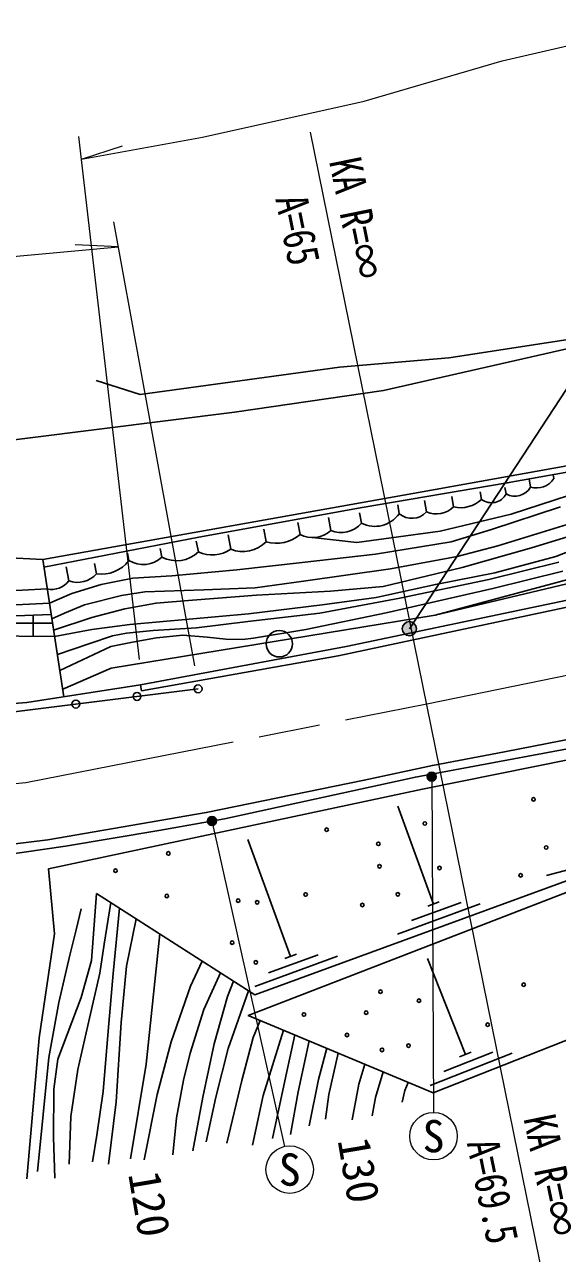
# Model space of a CAD drawing. Units: millimetres at full size, sheet at 1:1000; details may follow other scales. Extents: x 40000 to 680000, y 20000 to 380000.
# Drawn here: x 374518 to 404788, y 250457 to 320234 of the extents above; entities that cross this region are included whole.
import ezdxf
from ezdxf.enums import TextEntityAlignment as Align

# ---------------------------------------------------------------- set-up
doc = ezdxf.new("R2010")
doc.units = ezdxf.units.MM
doc.header["$LTSCALE"] = 1000
doc.linetypes.add('CHAIN', pattern=[18.5, 12, -1.5, 3.5, -1.5])
doc.linetypes.add('DASHED', pattern=[7.5, 6, -1.5])
for name, color, linetype, lineweight in [('M-BGD', 7, 'Continuous', 25), ('M-BMK', 2, 'CHAIN', 13), ('M-BMK-SRVR', 3, 'Continuous', 25), ('M-STR-HTXT', 7, 'Continuous', 13), ('M-STR-STRC', 7, 'Continuous', 25)]:
    doc.layers.add(name, color=color, linetype=linetype, lineweight=lineweight)
doc.styles.add('ＭＳ ゴシック', font='')
doc.styles.get('ＭＳ ゴシック').set_extended_font_data('MS Gothic')

msp = doc.modelspace()

# ---------------------------------------------------------------- hatches: boundary and pattern name
at = {"layer": 'M-STR-STRC'}
for points in [[(396038, 285715, -0.41421), (396161, 286268, -0.41421), (396713, 286145, -1)], [(397864, 277648, -1), (397424, 277408, -0.41421), (397524, 277748, -0.41421)], [(385383, 275131, -1), (384944, 274892, -0.41421), (385044, 275231, -0.41421)]]:
    msp.add_hatch(color=256, dxfattribs=at).paths.add_polyline_path(points)

# ---------------------------------------------------------------- linework, layer by layer
at = {"layer": 'M-BGD'}
for p, q in [((404584, 294455), (404544, 294679)), ((401872, 293580), (401809, 293953)), ((403263, 293971), (403180, 294434)), ((397353, 292563), (397245, 293201)), ((398891, 292851), (398791, 293441)), ((400479, 293270), (400408, 293695)), ((393655, 291922), (393548, 292517)), ((395797, 292454), (395713, 292955)), ((390170, 291279), (390046, 291959)), ((391910, 291508), (391775, 292251)), ((386227, 290448), (386081, 291252)), ((388239, 290871), (388109, 291585)), ((382323, 289996), (382228, 290486)), ((384389, 290295), (384271, 290905)), ((375547, 289856), (376753, 282064)), ((378607, 289052), (378495, 289628)), ((380446, 289803), (380367, 290212)), ((377029, 288640), (376873, 289446)), ((376105, 286250), (362081, 286250)), ((375000, 285500), (375000, 286702)), ((381162, 282403), (381099, 282736)), ((397750, 270292), (395716, 275857)), ((389630, 267325), (387207, 273955)), ((404165, 271909), (408993, 273209)), ((395711, 268589), (400407, 270305)), ((396495, 269355), (399313, 270384)), ((397421, 270172), (398079, 270412)), ((387591, 265621), (392287, 267338)), ((388376, 266387), (391193, 267417)), ((389301, 267205), (389959, 267445)), ((399559, 261752), (397405, 267205)), ((397564, 259997), (402214, 261834)), ((398329, 260783), (401119, 261885)), ((399233, 261624), (399884, 261881))]:
    msp.add_line(p, q, dxfattribs=at)
at = {"layer": 'M-BGD', "linetype": 'DASHED'}
msp.add_line((364398, 287614), (375804, 288194), dxfattribs=at)
at = {"layer": 'M-BGD'}
for points in [[(294813, 312117), (317450, 303208), (325322, 299900), (330249, 298206), (347007, 292305), (365176, 289750), (371432, 290059), (375547, 289856)], [(351238, 298588), (355077, 297375), (358759, 296612), (362525, 296183), (370894, 296276), (386446, 298219), (394906, 299449), (410741, 303048), (426509, 308738)], [(378585, 300024), (381086, 299237), (392414, 300773), (398624, 301308), (407374, 302649), (414988, 305798), (420741, 308502)], [(375547, 289856), (397099, 293693), (407003, 295487), (411956, 296656), (420827, 299864), (427819, 302035), (434264, 303425), (441456, 304288), (445959, 303723), (452739, 300650), (455703, 298991), (461595, 295585), (465132, 292859), (467473, 290989)], [(375613, 289431), (384425, 291137), (393687, 292815), (401935, 294210), (408519, 295394), (412257, 296413), (419835, 299108), (427887, 301613), (434512, 302981), (441483, 303880), (445952, 303297), (452427, 300335), (456611, 298013), (461450, 295184), (466829, 291073)], [(390880, 291101), (393397, 290820), (398126, 291465), (402162, 292438), (408739, 294571), (414601, 296709), (419459, 298264), (424625, 299923), (426764, 300756), (428047, 301297), (428604, 301565), (428894, 301821)], [(397837, 286690), (418223, 292174), (429162, 294623), (437807, 296202), (443985, 295817), (455832, 292245)], [(375931, 287374), (377196, 287925), (378869, 288445), (380674, 288800), (382883, 288938), (386577, 289280), (390284, 289687), (394462, 290164), (398750, 290858), (401045, 291570), (404961, 292849)], [(376687, 282491), (379439, 283680), (397837, 286690), (409619, 289507), (415898, 290718), (419732, 291231), (425357, 291886), (431370, 292437), (437807, 292707), (445464, 292666), (455631, 291700), (455832, 292245), (461061, 292330), (465575, 292032)], [(363476, 280868), (374651, 281739), (381108, 282738), (392779, 284920), (405697, 287620), (412045, 289025), (417868, 290095), (422933, 290678), (428860, 291198), (437163, 291854), (444472, 291786), (449194, 291622), (454461, 291110), (460752, 290249)], [(406330, 292149), (401404, 290642), (399090, 290023), (395313, 289339), (390367, 288622), (387611, 288242), (384696, 288130), (382476, 288065), (381353, 288019), (380029, 287825), (377919, 287279), (376786, 286810), (376069, 286485)], [(376168, 285843), (378333, 286560), (380214, 287053), (381987, 287382), (384054, 287557), (387698, 287838), (391900, 288065), (394881, 288325), (399382, 289411), (403308, 290514), (407849, 291904)], [(407839, 291256), (404692, 290026), (401223, 289107), (397853, 288442), (394483, 287694), (391417, 287277), (387240, 286781), (380502, 286177), (378340, 285879), (376223, 285486)], [(381162, 282403), (392329, 284396), (408188, 287760), (415689, 289286), (421948, 290192), (429958, 290933), (437441, 291333), (445878, 291085)], [(376381, 284468), (378165, 285076), (379514, 285521), (380299, 285676), (381825, 285828), (384290, 285975), (387202, 286339), (391296, 286816), (395831, 287673), (400900, 288729), (404875, 289701)], [(346462, 289003), (363980, 286281), (376029, 286741)], [(346482, 289462), (364102, 286791), (375931, 287374)], [(405100, 289203), (401117, 288213), (395060, 286836), (390495, 285884), (387521, 285388), (386892, 285316), (385947, 285329), (384893, 285459), (383517, 285555), (382020, 285412), (380655, 285166), (379415, 284924), (376522, 283553)], [(346319, 285692), (354754, 285084), (372165, 285532), (376223, 285486)], [(319791, 285334), (333775, 282179), (343697, 280727), (348775, 280353), (358222, 280127), (369210, 280628), (384377, 282516)], [(367021, 272862), (375839, 273935), (384842, 275490), (393815, 277323), (397687, 278170), (401780, 278938), (413118, 281162), (418023, 281967), (422318, 282443), (430673, 283141), (436723, 283379), (442287, 283365), (447628, 283274), (452623, 282885), (457949, 282211)], [(460464, 280937), (456507, 281629), (452041, 282202), (447053, 282582), (443514, 282661), (437839, 282760), (431063, 282615), (425575, 282145), (419547, 281590), (414798, 280944), (408705, 279725), (396720, 277504), (385869, 275138), (382141, 274469), (376852, 273584), (372132, 272898)], [(374641, 254694), (375353, 262690), (376215, 268601), (375869, 272293), (397114, 276825), (405566, 278524), (413214, 279875), (418396, 280698), (421986, 281151), (426074, 281464), (430940, 281844), (436154, 281950), (443302, 281849), (450696, 281507), (455550, 280963), (460066, 280273), (464696, 279207), (468181, 278276), (474543, 276378)], [(474543, 276378), (464771, 271039), (462233, 272640), (459030, 274019), (448207, 275955), (442840, 276769), (424315, 276287), (413526, 273963), (406696, 272124), (387597, 265144), (378597, 270895)], [(378597, 270895), (378322, 267088), (377737, 264983), (376407, 261486), (376178, 259787), (376154, 257060), (376245, 254721)], [(377051, 255526), (377140, 258230), (377547, 260898), (378207, 263822), (378791, 266376), (379046, 268023), (379410, 270375)], [(379904, 270060), (379558, 266361), (379266, 263072), (378990, 259652), (378615, 257172), (378372, 255653)], [(375243, 255110), (375901, 261584), (376468, 264701), (377088, 267397), (377443, 268826), (377726, 270021)], [(379277, 255526), (379712, 259071), (379996, 263569), (380305, 266761), (380860, 269449)], [(382194, 268596), (381430, 261211), (380531, 255819)], [(381312, 255772), (382047, 259478), (382840, 262470), (383936, 265636), (384603, 267057)], [(385651, 266388), (384698, 264301), (383917, 261819), (383545, 260289), (383144, 258153), (382935, 256046)], [(384076, 256278), (384638, 259336), (385296, 262359), (386038, 265053), (386388, 265917)], [(387242, 265371), (386090, 262093), (385389, 259336), (384843, 256791)], [(386014, 256717), (386854, 260274), (387498, 262721), (387903, 263688)], [(389226, 263135), (388066, 259429), (387470, 256611)], [(388598, 256981), (389307, 260262), (389864, 262868)], [(390686, 262524), (390065, 259635), (389634, 257215)], [(390680, 257707), (391212, 260324), (391692, 262103)], [(392329, 261837), (391794, 259472), (391614, 258078)], [(393129, 258038), (393502, 260060), (393846, 261202)], [(394886, 260767), (394456, 259312), (394259, 258275)], [(395977, 259054), (396116, 259705), (396311, 260171)]]:
    msp.add_lwpolyline(points, dxfattribs=at)
msp.add_lwpolyline([(397729, 259578), (387222, 263973), (406271, 271334), (424149, 275155), (442444, 275831), (446083, 275422), (455403, 273661), (459522, 272562), (462298, 271243), (464980, 269384), (459993, 268465), (453924, 265367), (444572, 268124), (428697, 268469), (422691, 267715), (406509, 263046)], close=True, dxfattribs=at)
for centre, radius in [((384377, 282516), 225), ((380904, 282083), 225), ((377431, 281651), 225), ((403425, 276237), 100), ((397259, 274871), 100), ((391677, 274518), 100), ((394615, 273711), 100), ((404151, 273508), 100), ((382687, 273170), 100), ((379682, 272188), 100), ((394681, 272441), 100), ((398085, 272343), 100), ((402697, 271921), 100), ((382596, 270751), 100), ((390482, 270837), 100), ((395722, 270850), 100), ((386650, 270485), 100), ((387733, 270396), 100), ((393707, 270246), 100), ((386309, 268102), 100), ((387655, 266987), 100), ((394738, 265320), 100), ((402871, 265715), 100), ((396922, 264808), 100), ((390388, 264024), 100), ((393927, 264127), 100), ((400821, 263443), 100), ((392836, 262857), 100), ((394825, 262013), 100), ((396327, 262258), 100)]:
    msp.add_circle(centre, radius, dxfattribs=at)
for centre, radius, start, end in [((402363, 294503), 1046, 241.99269, 329.39266), ((403603, 295088), 1168, 253.07686, 327.14473), ((399297, 294533), 1730, 256.41331, 313.10234), ((401043, 294021), 939, 233.11762, 331.98401), ((394417, 293431), 1691, 243.22185, 324.71804), ((396517, 293334), 1137, 230.69793, 317.31097), ((397911, 293831), 1386, 246.2229, 314.99873), ((392497, 292921), 1530, 247.42924, 319.21656), ((388832, 292837), 2053, 253.20515, 310.66277), ((390880, 292606), 1505, 241.81422, 313.1651), ((383153, 291551), 1763, 241.91999, 314.54305), ((385174, 291980), 1859, 245.01042, 304.48419), ((386929, 292104), 1799, 247.04353, 316.73807), ((378899, 290964), 1935, 261.31694, 323.1146), ((381260, 291114), 1543, 238.18484, 313.55646), ((377512, 290018), 1460, 250.68593, 318.57286), ((376082, 289336), 1175, 256.34167, 323.72033)]:
    msp.add_arc(centre, radius, start, end, dxfattribs=at)
at = {"layer": 'M-BMK'}
msp.add_lwpolyline([(363416, 276114), (374593, 277201), (397363, 281660), (410240, 284314), (418961, 285769), (426782, 286538), (435723, 287112), (445493, 287131), (453859, 286669), (457627, 286069), (462797, 285209), (466544, 284202), (484343, 278563), (490105, 276814), (495119, 275776), (500521, 275147), (505455, 274980), (511079, 275225), (516597, 276091), (521318, 277267), (526309, 278902), (533078, 281953), (557210, 294288)], dxfattribs=at)
at = {"layer": 'M-BMK-SRVR'}
msp.add_circle((388989, 285077), 750, dxfattribs=at)
at = {"layer": 'M-STR-HTXT'}
for p, q in [((404628, 245907), (390764, 314132)), ((381039, 284181), (377606, 313870)), ((377754, 312583), (380085, 313356)), ((384197, 283821), (379594, 309033)), ((379853, 307616), (377401, 307733)), ((397644, 277528), (397744, 258465)), ((385164, 275012), (389286, 256534))]:
    msp.add_line(p, q, dxfattribs=at)
for points in [[(377754, 312583), (384625, 313839), (393804, 315880), (401655, 318172), (409206, 319908), (415025, 320741), (422063, 321681), (429754, 322227), (436821, 322443), (445950, 322131), (457601, 321089)], [(326072, 311121), (334100, 309108), (339738, 307966), (346284, 307027), (352824, 306474), (359155, 306224), (366192, 306357), (379853, 307616)]]:
    msp.add_lwpolyline(points, dxfattribs=at)
for centre in [(397751, 257115), (389580, 255217)]:
    msp.add_circle(centre, 1350, dxfattribs=at)
at = {"layer": 'M-STR-STRC'}
msp.add_line((396376, 285930), (411089, 308379), dxfattribs=at)
for centre, radius in [((396376, 285930), 400), ((397644, 277528), 250), ((385164, 275012), 250)]:
    msp.add_circle(centre, radius, dxfattribs=at)

# ---------------------------------------------------------------- texts
at = {"layer": 'M-BGD', "style": 'ＭＳ ゴシック'}
for s, p in [('130', (392067, 254948)), ('120', (380172, 253026))]:
    msp.add_text(s, height=1833, rotation=279.57, dxfattribs=at).set_placement(p, align=Align.BOTTOM_CENTER)
at = {"layer": 'M-STR-HTXT', "style": 'ＭＳ ゴシック', "width": 0.8}
for s, p in [('KA R=∞', (391968, 308953)), ('A=65', (388613, 308282)), ('KA R=∞', (403012, 254605)), ('A=69.5', (399687, 253695))]:
    msp.add_text(s, height=1833, rotation=281.487, dxfattribs=at).set_placement(p, align=Align.BOTTOM_CENTER)
at = {"layer": 'M-STR-HTXT', "style": 'ＭＳ ゴシック'}
for p in [(397751, 257115), (389580, 255217)]:
    msp.add_text('S', height=1833, dxfattribs=at).set_placement(p, align=Align.MIDDLE_CENTER)

doc.saveas('drawing.dxf')
